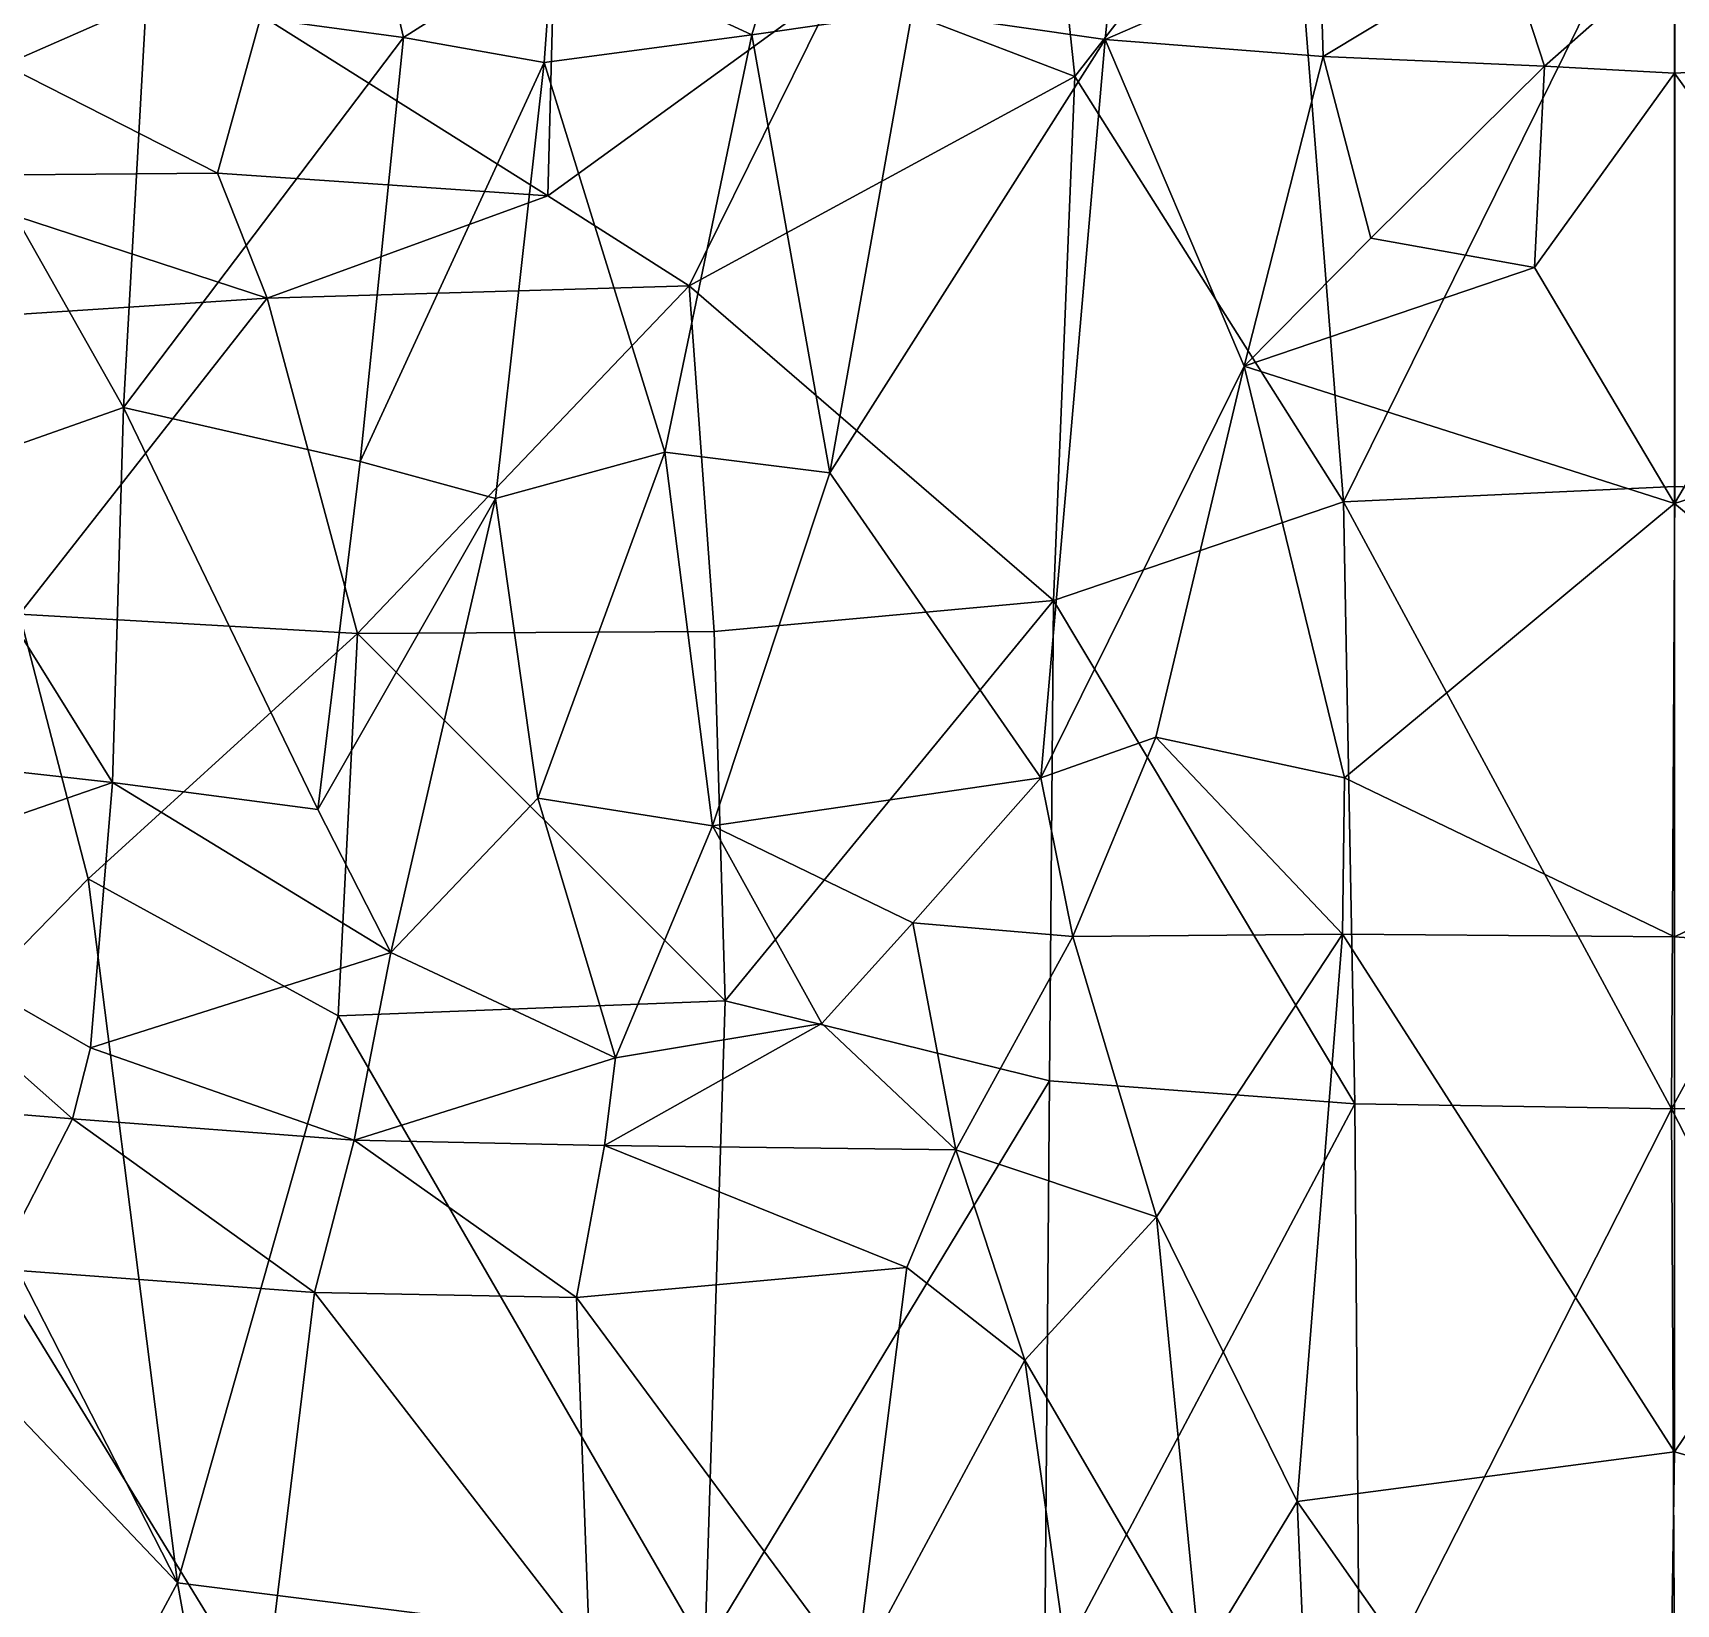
# Model space of a CAD drawing. Extents: x -4.77 to 4.77, y -2.48 to 3.3.
# Drawn here: x -0.3335 to 0.0001, y 0.6342 to 0.9531 of the extents above; entities that cross this region are included whole.
import ezdxf

# ---------------------------------------------------------------- set-up
doc = ezdxf.new("R2010")
doc.units = 0

msp = doc.modelspace()

# ---------------------------------------------------------------- linework, layer by layer
for points in [[(-0.12194, 0.9443, -1.21032), (-0.17017, 0.96276, -1.24274), (-0.12918, 1.0125, -1.25087)], [(-0.12194, 0.9443, 1.21032), (-0.12918, 1.0125, 1.25087), (-0.17017, 0.96276, 1.24274)], [(-0.12194, 0.9443, -1.21032), (-0.12918, 1.0125, -1.25087), (-0.07864, 0.99987, -1.20808)], [(-0.12194, 0.9443, 1.21032), (-0.07864, 0.99987, 1.20808), (-0.12918, 1.0125, 1.25087)], [(-0.12194, 0.9443, -1.21032), (-0.07864, 0.99987, -1.20808), (-0.06743, 0.85795, -1.2111)], [(-0.12194, 0.9443, 1.21032), (-0.06743, 0.85795, 1.2111), (-0.07864, 0.99987, 1.20808)], [(-0.06743, 0.85795, -1.2111), (-0.07864, 0.99987, -1.20808), (-0.00016, 0.99414, -1.20581)], [(-0.06743, 0.85795, 1.2111), (-0.00016, 0.99414, 1.20581), (-0.07864, 0.99987, 1.20808)], [(0.06653, 0.85823, -1.21109), (-0.00016, 0.99414, -1.20581), (0.07831, 0.99986, -1.20807)], [(0.06653, 0.85823, 1.21109), (0.07831, 0.99986, 1.20807), (-0.00016, 0.99414, 1.20581)], [(-0.06743, 0.85795, -1.2111), (-0.00016, 0.99414, -1.20581), (-0.00016, 0.86105, -1.21079)], [(-0.06743, 0.85795, 1.2111), (-0.00016, 0.86105, 1.21079), (-0.00016, 0.99414, 1.20581)], [(0.06653, 0.85823, -1.21109), (-0.00016, 0.86105, -1.21079), (-0.00016, 0.99414, -1.20581)], [(0.06653, 0.85823, 1.21109), (-0.00016, 0.99414, 1.20581), (-0.00016, 0.86105, 1.21079)], [(-0.31054, 0.95919, 0.85524), (-0.3647, 0.97333, 0.87402), (-0.35147, 0.94132, 0.83213)], [(-0.31054, 0.95919, -0.85524), (-0.35147, 0.94132, -0.83213), (-0.3647, 0.97333, -0.87402)], [(-0.26311, 0.97297, 0.87406), (-0.31054, 0.95919, 0.85524), (-0.25824, 0.95217, 0.83611)], [(-0.26311, 0.97297, -0.87406), (-0.25824, 0.95217, -0.83611), (-0.31054, 0.95919, -0.85524)], [(-0.22795, 0.97147, 0.86902), (-0.26311, 0.97297, 0.87406), (-0.25824, 0.95217, 0.83611)], [(-0.22795, 0.97147, -0.86902), (-0.25824, 0.95217, -0.83611), (-0.26311, 0.97297, -0.87406)], [(-0.22795, 0.97147, 0.86902), (-0.25824, 0.95217, 0.83611), (-0.22973, 0.94709, 0.83158)], [(-0.22795, 0.97147, -0.86902), (-0.22973, 0.94709, -0.83158), (-0.25824, 0.95217, -0.83611)], [(-0.22795, 0.97147, 0.86902), (-0.22973, 0.94709, 0.83158), (-0.18757, 0.9527, 0.84108)], [(-0.22795, 0.97147, -0.86902), (-0.18757, 0.9527, -0.84108), (-0.22973, 0.94709, -0.83158)], [(-0.22795, 0.97147, 0.86902), (-0.18757, 0.9527, 0.84108), (-0.18136, 0.97325, 0.87387)], [(-0.22795, 0.97147, -0.86902), (-0.18136, 0.97325, -0.87387), (-0.18757, 0.9527, -0.84108)], [(-0.15502, 0.95739, 0.85188), (-0.18136, 0.97325, 0.87387), (-0.18757, 0.9527, 0.84108)], [(-0.15502, 0.95739, -0.85188), (-0.18757, 0.9527, -0.84108), (-0.18136, 0.97325, -0.87387)], [(-0.11384, 0.97158, 0.87053), (-0.15502, 0.95739, 0.85188), (-0.11582, 0.95175, 0.83904)], [(-0.11384, 0.97158, -0.87053), (-0.11582, 0.95175, -0.83904), (-0.15502, 0.95739, -0.85188)], [(-0.0722, 0.9707, 0.8676), (-0.11384, 0.97158, 0.87053), (-0.11582, 0.95175, 0.83904)], [(-0.0722, 0.9707, -0.8676), (-0.11582, 0.95175, -0.83904), (-0.11384, 0.97158, -0.87053)], [(-0.0722, 0.9707, 0.8676), (-0.11582, 0.95175, 0.83904), (-0.07155, 0.94834, 0.83455)], [(-0.0722, 0.9707, -0.8676), (-0.07155, 0.94834, -0.83455), (-0.11582, 0.95175, -0.83904)], [(-0.07155, 0.94834, 0.83455), (-0.03455, 0.97063, 0.86795), (-0.0722, 0.9707, 0.8676)], [(-0.07155, 0.94834, -0.83455), (-0.0722, 0.9707, -0.8676), (-0.03455, 0.97063, -0.86795)], [(-0.07155, 0.94834, 0.83455), (-0.02657, 0.94639, 0.83376), (-0.03455, 0.97063, 0.86795)], [(-0.07155, 0.94834, -0.83455), (-0.03455, 0.97063, -0.86795), (-0.02657, 0.94639, -0.83376)], [(-0.02657, 0.94639, 0.83376), (-0.00023, 0.96966, 0.86459), (-0.03455, 0.97063, 0.86795)], [(-0.02657, 0.94639, -0.83376), (-0.03455, 0.97063, -0.86795), (-0.00023, 0.96966, -0.86459)], [(-0.02657, 0.94639, 0.83376), (-0.00023, 0.94494, 0.83283), (-0.00023, 0.96966, 0.86459)], [(-0.02657, 0.94639, -0.83376), (-0.00023, 0.96966, -0.86459), (-0.00023, 0.94494, -0.83283)], [(-0.00023, 0.96966, 0.86459), (0.02611, 0.94638, 0.83376), (0.03408, 0.97063, 0.86796)], [(-0.00023, 0.96966, -0.86459), (0.03408, 0.97063, -0.86796), (0.02611, 0.94638, -0.83376)], [(-0.00023, 0.96966, 0.86459), (-0.00023, 0.94494, 0.83283), (0.02611, 0.94638, 0.83376)], [(-0.00023, 0.96966, -0.86459), (0.02611, 0.94638, -0.83376), (-0.00023, 0.94494, -0.83283)], [(-0.28718, 0.95665, -1.13322), (-0.22789, 0.96129, -1.20868), (-0.22898, 0.92006, -1.207)], [(-0.28718, 0.95665, 1.13322), (-0.22898, 0.92006, 1.207), (-0.22789, 0.96129, 1.20868)], [(-0.22789, 0.96129, -1.20868), (-0.17017, 0.96276, -1.24274), (-0.22898, 0.92006, -1.207)], [(-0.17017, 0.96276, -1.24274), (-0.20025, 0.90178, -1.19905), (-0.22898, 0.92006, -1.207)], [(-0.22789, 0.96129, 1.20868), (-0.22898, 0.92006, 1.207), (-0.17017, 0.96276, 1.24274)], [(-0.17017, 0.96276, 1.24274), (-0.22898, 0.92006, 1.207), (-0.20025, 0.90178, 1.19905)], [(-0.17017, 0.96276, -1.24274), (-0.12194, 0.9443, -1.21032), (-0.20025, 0.90178, -1.19905)], [(-0.17017, 0.96276, 1.24274), (-0.20025, 0.90178, 1.19905), (-0.12194, 0.9443, 1.21032)], [(-0.36111, 0.95773, -1.03423), (-0.296, 0.92462, -1.13487), (-0.36193, 0.9241, -1.03697)], [(-0.36111, 0.95773, 1.03423), (-0.36193, 0.9241, 1.03697), (-0.296, 0.92462, 1.13487)], [(-0.36111, 0.95773, -1.03423), (-0.28718, 0.95665, -1.13322), (-0.296, 0.92462, -1.13487)], [(-0.36111, 0.95773, 1.03423), (-0.296, 0.92462, 1.13487), (-0.28718, 0.95665, 1.13322)], [(-0.31511, 0.87704, 0.87142), (-0.31054, 0.95919, 0.85524), (-0.35147, 0.94132, 0.83213)], [(-0.31511, 0.87704, -0.87142), (-0.35147, 0.94132, -0.83213), (-0.31054, 0.95919, -0.85524)], [(-0.25824, 0.95217, 0.83611), (-0.31054, 0.95919, 0.85524), (-0.31511, 0.87704, 0.87142)], [(-0.25824, 0.95217, -0.83611), (-0.31511, 0.87704, -0.87142), (-0.31054, 0.95919, -0.85524)], [(-0.28718, 0.95665, -1.13322), (-0.22898, 0.92006, -1.207), (-0.296, 0.92462, -1.13487)], [(-0.28718, 0.95665, 1.13322), (-0.296, 0.92462, 1.13487), (-0.22898, 0.92006, 1.207)], [(-0.17167, 0.86384, 0.86885), (-0.15502, 0.95739, 0.85188), (-0.18757, 0.9527, 0.84108)], [(-0.17167, 0.86384, -0.86885), (-0.18757, 0.9527, -0.84108), (-0.15502, 0.95739, -0.85188)], [(-0.17167, 0.86384, 0.86885), (-0.11582, 0.95175, 0.83904), (-0.15502, 0.95739, 0.85188)], [(-0.17167, 0.86384, -0.86885), (-0.15502, 0.95739, -0.85188), (-0.11582, 0.95175, -0.83904)], [(-0.25824, 0.95217, 0.83611), (-0.31511, 0.87704, 0.87142), (-0.26706, 0.86609, 0.84828)], [(-0.25824, 0.95217, -0.83611), (-0.26706, 0.86609, -0.84828), (-0.31511, 0.87704, -0.87142)], [(-0.26706, 0.86609, 0.84828), (-0.22973, 0.94709, 0.83158), (-0.25824, 0.95217, 0.83611)], [(-0.26706, 0.86609, -0.84828), (-0.25824, 0.95217, -0.83611), (-0.22973, 0.94709, -0.83158)], [(-0.20523, 0.868, 0.85208), (-0.18757, 0.9527, 0.84108), (-0.22973, 0.94709, 0.83158)], [(-0.20523, 0.868, -0.85208), (-0.22973, 0.94709, -0.83158), (-0.18757, 0.9527, -0.84108)], [(-0.17167, 0.86384, 0.86885), (-0.18757, 0.9527, 0.84108), (-0.20523, 0.868, 0.85208)], [(-0.17167, 0.86384, -0.86885), (-0.20523, 0.868, -0.85208), (-0.18757, 0.9527, -0.84108)], [(-0.17167, 0.86384, 0.86885), (-0.12886, 0.80191, 0.83534), (-0.11582, 0.95175, 0.83904)], [(-0.17167, 0.86384, -0.86885), (-0.11582, 0.95175, -0.83904), (-0.12886, 0.80191, -0.83534)], [(-0.08759, 0.88548, 0.82723), (-0.11582, 0.95175, 0.83904), (-0.12886, 0.80191, 0.83534)], [(-0.08759, 0.88548, -0.82723), (-0.12886, 0.80191, -0.83534), (-0.11582, 0.95175, -0.83904)], [(-0.08759, 0.88548, 0.82723), (-0.07155, 0.94834, 0.83455), (-0.11582, 0.95175, 0.83904)], [(-0.08759, 0.88548, -0.82723), (-0.11582, 0.95175, -0.83904), (-0.07155, 0.94834, -0.83455)], [(-0.08759, 0.88548, 0.82723), (-0.06185, 0.91147, 0.82872), (-0.07155, 0.94834, 0.83455)], [(-0.08759, 0.88548, -0.82723), (-0.07155, 0.94834, -0.83455), (-0.06185, 0.91147, -0.82872)], [(-0.06185, 0.91147, 0.82872), (-0.02657, 0.94639, 0.83376), (-0.07155, 0.94834, 0.83455)], [(-0.06185, 0.91147, -0.82872), (-0.07155, 0.94834, -0.83455), (-0.02657, 0.94639, -0.83376)], [(-0.26706, 0.86609, 0.84828), (-0.23956, 0.85858, 0.82334), (-0.22973, 0.94709, 0.83158)], [(-0.26706, 0.86609, -0.84828), (-0.22973, 0.94709, -0.83158), (-0.23956, 0.85858, -0.82334)], [(-0.20523, 0.868, 0.85208), (-0.22973, 0.94709, 0.83158), (-0.23956, 0.85858, 0.82334)], [(-0.20523, 0.868, -0.85208), (-0.23956, 0.85858, -0.82334), (-0.22973, 0.94709, -0.83158)], [(-0.20025, 0.90178, -1.19905), (-0.12194, 0.9443, -1.21032), (-0.12631, 0.83788, -1.21113)], [(-0.20025, 0.90178, 1.19905), (-0.12631, 0.83788, 1.21113), (-0.12194, 0.9443, 1.21032)], [(-0.12194, 0.9443, -1.21032), (-0.06743, 0.85795, -1.2111), (-0.12631, 0.83788, -1.21113)], [(-0.12194, 0.9443, 1.21032), (-0.12631, 0.83788, 1.21113), (-0.06743, 0.85795, 1.2111)], [(-0.06185, 0.91147, 0.82872), (-0.02864, 0.9055, 0.82856), (-0.02657, 0.94639, 0.83376)], [(-0.06185, 0.91147, -0.82872), (-0.02657, 0.94639, -0.83376), (-0.02864, 0.9055, -0.82856)], [(-0.02864, 0.9055, 0.82856), (-0.00023, 0.94494, 0.83283), (-0.02657, 0.94639, 0.83376)], [(-0.02864, 0.9055, -0.82856), (-0.02657, 0.94639, -0.83376), (-0.00023, 0.94494, -0.83283)], [(-0.02864, 0.9055, 0.82856), (-0.00023, 0.85761, 0.82606), (-0.00023, 0.94494, 0.83283)], [(-0.02864, 0.9055, -0.82856), (-0.00023, 0.94494, -0.83283), (-0.00023, 0.85761, -0.82606)], [(0.02818, 0.9055, 0.82856), (0.02611, 0.94638, 0.83376), (-0.00023, 0.94494, 0.83283)], [(0.02818, 0.9055, -0.82856), (-0.00023, 0.94494, -0.83283), (0.02611, 0.94638, -0.83376)], [(0.02818, 0.9055, 0.82856), (-0.00023, 0.94494, 0.83283), (-0.00023, 0.85761, 0.82606)], [(0.02818, 0.9055, -0.82856), (-0.00023, 0.85761, -0.82606), (-0.00023, 0.94494, -0.83283)], [(-0.31511, 0.87704, 0.87142), (-0.35147, 0.94132, 0.83213), (-0.35586, 0.8627, 0.84711)], [(-0.31511, 0.87704, -0.87142), (-0.35586, 0.8627, -0.84711), (-0.35147, 0.94132, -0.83213)], [(-0.36193, 0.9241, -1.03697), (-0.296, 0.92462, -1.13487), (-0.28592, 0.8993, -1.11543)], [(-0.36193, 0.9241, 1.03697), (-0.28592, 0.8993, 1.11543), (-0.296, 0.92462, 1.13487)], [(-0.22898, 0.92006, -1.207), (-0.28592, 0.8993, -1.11543), (-0.296, 0.92462, -1.13487)], [(-0.22898, 0.92006, 1.207), (-0.296, 0.92462, 1.13487), (-0.28592, 0.8993, 1.11543)], [(-0.36193, 0.9241, -1.03697), (-0.28592, 0.8993, -1.11543), (-0.35049, 0.8951, -0.99757)], [(-0.36193, 0.9241, 1.03697), (-0.35049, 0.8951, 0.99757), (-0.28592, 0.8993, 1.11543)], [(-0.22898, 0.92006, -1.207), (-0.20025, 0.90178, -1.19905), (-0.28592, 0.8993, -1.11543)], [(-0.22898, 0.92006, 1.207), (-0.28592, 0.8993, 1.11543), (-0.20025, 0.90178, 1.19905)], [(-0.08759, 0.88548, 0.82723), (-0.02864, 0.9055, 0.82856), (-0.06185, 0.91147, 0.82872)], [(-0.08759, 0.88548, -0.82723), (-0.06185, 0.91147, -0.82872), (-0.02864, 0.9055, -0.82856)], [(-0.08759, 0.88548, 0.82723), (-0.00023, 0.85761, 0.82606), (-0.02864, 0.9055, 0.82856)], [(-0.08759, 0.88548, -0.82723), (-0.02864, 0.9055, -0.82856), (-0.00023, 0.85761, -0.82606)], [(0.02818, 0.9055, 0.82856), (-0.00023, 0.85761, 0.82606), (0.08712, 0.88548, 0.82723)], [(0.02818, 0.9055, -0.82856), (0.08712, 0.88548, -0.82723), (-0.00023, 0.85761, -0.82606)], [(-0.20025, 0.90178, -1.19905), (-0.26762, 0.83118, -1.1034), (-0.28592, 0.8993, -1.11543)], [(-0.20025, 0.90178, 1.19905), (-0.28592, 0.8993, 1.11543), (-0.26762, 0.83118, 1.1034)], [(-0.20025, 0.90178, -1.19905), (-0.19521, 0.83162, -1.19765), (-0.26762, 0.83118, -1.1034)], [(-0.20025, 0.90178, 1.19905), (-0.26762, 0.83118, 1.1034), (-0.19521, 0.83162, 1.19765)], [(-0.20025, 0.90178, -1.19905), (-0.12631, 0.83788, -1.21113), (-0.19521, 0.83162, -1.19765)], [(-0.20025, 0.90178, 1.19905), (-0.19521, 0.83162, 1.19765), (-0.12631, 0.83788, 1.21113)], [(-0.33624, 0.83512, -1.00921), (-0.35049, 0.8951, -0.99757), (-0.28592, 0.8993, -1.11543)], [(-0.33624, 0.83512, 1.00921), (-0.28592, 0.8993, 1.11543), (-0.35049, 0.8951, 0.99757)], [(-0.33624, 0.83512, -1.00921), (-0.28592, 0.8993, -1.11543), (-0.26762, 0.83118, -1.1034)], [(-0.33624, 0.83512, 1.00921), (-0.26762, 0.83118, 1.1034), (-0.28592, 0.8993, 1.11543)], [(-0.08759, 0.88548, 0.82723), (-0.12886, 0.80191, 0.83534), (-0.10551, 0.81017, 0.82483)], [(-0.08759, 0.88548, -0.82723), (-0.10551, 0.81017, -0.82483), (-0.12886, 0.80191, -0.83534)], [(-0.06718, 0.8019, 0.82304), (-0.08759, 0.88548, 0.82723), (-0.10551, 0.81017, 0.82483)], [(-0.06718, 0.8019, -0.82304), (-0.10551, 0.81017, -0.82483), (-0.08759, 0.88548, -0.82723)], [(-0.06718, 0.8019, 0.82304), (-0.00023, 0.85761, 0.82606), (-0.08759, 0.88548, 0.82723)], [(-0.06718, 0.8019, -0.82304), (-0.08759, 0.88548, -0.82723), (-0.00023, 0.85761, -0.82606)], [(0.06671, 0.80189, 0.82305), (0.08712, 0.88548, 0.82723), (-0.00023, 0.85761, 0.82606)], [(0.06671, 0.80189, -0.82305), (-0.00023, 0.85761, -0.82606), (0.08712, 0.88548, -0.82723)], [(-0.31735, 0.80097, 0.88728), (-0.31511, 0.87704, 0.87142), (-0.35586, 0.8627, 0.84711)], [(-0.31735, 0.80097, -0.88728), (-0.35586, 0.8627, -0.84711), (-0.31511, 0.87704, -0.87142)], [(-0.27567, 0.79545, 0.86767), (-0.31511, 0.87704, 0.87142), (-0.31735, 0.80097, 0.88728)], [(-0.27567, 0.79545, -0.86767), (-0.31735, 0.80097, -0.88728), (-0.31511, 0.87704, -0.87142)], [(-0.27567, 0.79545, 0.86767), (-0.26706, 0.86609, 0.84828), (-0.31511, 0.87704, 0.87142)], [(-0.27567, 0.79545, -0.86767), (-0.31511, 0.87704, -0.87142), (-0.26706, 0.86609, -0.84828)], [(-0.23102, 0.79776, 0.86543), (-0.20523, 0.868, 0.85208), (-0.23956, 0.85858, 0.82334)], [(-0.23102, 0.79776, -0.86543), (-0.23956, 0.85858, -0.82334), (-0.20523, 0.868, -0.85208)], [(-0.1955, 0.79214, 0.88383), (-0.20523, 0.868, 0.85208), (-0.23102, 0.79776, 0.86543)], [(-0.1955, 0.79214, -0.88383), (-0.23102, 0.79776, -0.86543), (-0.20523, 0.868, -0.85208)], [(-0.1955, 0.79214, 0.88383), (-0.17167, 0.86384, 0.86885), (-0.20523, 0.868, 0.85208)], [(-0.1955, 0.79214, -0.88383), (-0.20523, 0.868, -0.85208), (-0.17167, 0.86384, -0.86885)], [(-0.27567, 0.79545, 0.86767), (-0.23956, 0.85858, 0.82334), (-0.26706, 0.86609, 0.84828)], [(-0.27567, 0.79545, -0.86767), (-0.26706, 0.86609, -0.84828), (-0.23956, 0.85858, -0.82334)], [(-0.31735, 0.80097, 0.88728), (-0.35586, 0.8627, 0.84711), (-0.35743, 0.80541, 0.86354)], [(-0.31735, 0.80097, -0.88728), (-0.35743, 0.80541, -0.86354), (-0.35586, 0.8627, -0.84711)], [(-0.12886, 0.80191, 0.83534), (-0.17167, 0.86384, 0.86885), (-0.1955, 0.79214, 0.88383)], [(-0.12886, 0.80191, -0.83534), (-0.1955, 0.79214, -0.88383), (-0.17167, 0.86384, -0.86885)], [(-0.00084, 0.73469, -1.21229), (-0.06743, 0.85795, -1.2111), (-0.00016, 0.86105, -1.21079)], [(-0.00084, 0.73469, 1.21229), (-0.00016, 0.86105, 1.21079), (-0.06743, 0.85795, 1.2111)], [(-0.00084, 0.73469, -1.21229), (-0.00016, 0.86105, -1.21079), (0.06653, 0.85823, -1.21109)], [(-0.00084, 0.73469, 1.21229), (0.06653, 0.85823, 1.21109), (-0.00016, 0.86105, 1.21079)], [(-0.27567, 0.79545, 0.86767), (-0.26082, 0.76641, 0.86776), (-0.23956, 0.85858, 0.82334)], [(-0.27567, 0.79545, -0.86767), (-0.23956, 0.85858, -0.82334), (-0.26082, 0.76641, -0.86776)], [(-0.23102, 0.79776, 0.86543), (-0.23956, 0.85858, 0.82334), (-0.26082, 0.76641, 0.86776)], [(-0.23102, 0.79776, -0.86543), (-0.26082, 0.76641, -0.86776), (-0.23956, 0.85858, -0.82334)], [(-0.06511, 0.73573, -1.21249), (-0.12631, 0.83788, -1.21113), (-0.06743, 0.85795, -1.2111)], [(-0.06511, 0.73573, 1.21249), (-0.06743, 0.85795, 1.2111), (-0.12631, 0.83788, 1.21113)], [(-0.00084, 0.73469, -1.21229), (-0.06511, 0.73573, -1.21249), (-0.06743, 0.85795, -1.2111)], [(-0.00084, 0.73469, 1.21229), (-0.06743, 0.85795, 1.2111), (-0.06511, 0.73573, 1.21249)], [(-0.06718, 0.8019, 0.82304), (-0.00024, 0.7696, 0.82076), (-0.00023, 0.85761, 0.82606)], [(-0.06718, 0.8019, -0.82304), (-0.00023, 0.85761, -0.82606), (-0.00024, 0.7696, -0.82076)], [(-0.00084, 0.73469, -1.21229), (0.06653, 0.85823, -1.21109), (0.06356, 0.73484, -1.21249)], [(-0.00084, 0.73469, 1.21229), (0.06356, 0.73484, 1.21249), (0.06653, 0.85823, 1.21109)], [(-0.00024, 0.7696, 0.82076), (0.06671, 0.80189, 0.82305), (-0.00023, 0.85761, 0.82606)], [(-0.00024, 0.7696, -0.82076), (-0.00023, 0.85761, -0.82606), (0.06671, 0.80189, -0.82305)], [(-0.19294, 0.75662, -1.19988), (-0.19521, 0.83162, -1.19765), (-0.12631, 0.83788, -1.21113)], [(-0.19294, 0.75662, 1.19988), (-0.12631, 0.83788, 1.21113), (-0.19521, 0.83162, 1.19765)], [(-0.19294, 0.75662, -1.19988), (-0.12631, 0.83788, -1.21113), (-0.1271, 0.74041, -1.21206)], [(-0.19294, 0.75662, 1.19988), (-0.1271, 0.74041, 1.21206), (-0.12631, 0.83788, 1.21113)], [(-0.06511, 0.73573, -1.21249), (-0.1271, 0.74041, -1.21206), (-0.12631, 0.83788, -1.21113)], [(-0.06511, 0.73573, 1.21249), (-0.12631, 0.83788, 1.21113), (-0.1271, 0.74041, 1.21206)], [(-0.33624, 0.83512, -1.00921), (-0.32226, 0.7814, -1.0285), (-0.35838, 0.74445, -0.97881)], [(-0.33624, 0.83512, 1.00921), (-0.35838, 0.74445, 0.97881), (-0.32226, 0.7814, 1.0285)], [(-0.26762, 0.83118, -1.1034), (-0.32226, 0.7814, -1.0285), (-0.33624, 0.83512, -1.00921)], [(-0.26762, 0.83118, 1.1034), (-0.33624, 0.83512, 1.00921), (-0.32226, 0.7814, 1.0285)], [(-0.26762, 0.83118, -1.1034), (-0.27154, 0.75358, -1.09806), (-0.32226, 0.7814, -1.0285)], [(-0.26762, 0.83118, 1.1034), (-0.32226, 0.7814, 1.0285), (-0.27154, 0.75358, 1.09806)], [(-0.19294, 0.75662, -1.19988), (-0.27154, 0.75358, -1.09806), (-0.26762, 0.83118, -1.1034)], [(-0.19294, 0.75662, 1.19988), (-0.26762, 0.83118, 1.1034), (-0.27154, 0.75358, 1.09806)], [(-0.19294, 0.75662, -1.19988), (-0.26762, 0.83118, -1.1034), (-0.19521, 0.83162, -1.19765)], [(-0.19294, 0.75662, 1.19988), (-0.19521, 0.83162, 1.19765), (-0.26762, 0.83118, 1.1034)], [(-0.12238, 0.7697, 0.85777), (-0.10551, 0.81017, 0.82483), (-0.12886, 0.80191, 0.83534)], [(-0.12238, 0.7697, -0.85777), (-0.12886, 0.80191, -0.83534), (-0.10551, 0.81017, -0.82483)], [(-0.10551, 0.81017, 0.82483), (-0.12238, 0.7697, 0.85777), (-0.0676, 0.77016, 0.82666)], [(-0.10551, 0.81017, -0.82483), (-0.0676, 0.77016, -0.82666), (-0.12238, 0.7697, -0.85777)], [(-0.10551, 0.81017, 0.82483), (-0.0676, 0.77016, 0.82666), (-0.06718, 0.8019, 0.82304)], [(-0.10551, 0.81017, -0.82483), (-0.06718, 0.8019, -0.82304), (-0.0676, 0.77016, -0.82666)], [(-0.37865, 0.77977, 0.85742), (-0.31735, 0.80097, 0.88728), (-0.35743, 0.80541, 0.86354)], [(-0.37865, 0.77977, -0.85742), (-0.35743, 0.80541, -0.86354), (-0.31735, 0.80097, -0.88728)], [(-0.37865, 0.77977, 0.85742), (-0.32183, 0.74705, 0.89851), (-0.31735, 0.80097, 0.88728)], [(-0.37865, 0.77977, -0.85742), (-0.31735, 0.80097, -0.88728), (-0.32183, 0.74705, -0.89851)], [(-0.26082, 0.76641, 0.86776), (-0.31735, 0.80097, 0.88728), (-0.32183, 0.74705, 0.89851)], [(-0.26082, 0.76641, -0.86776), (-0.32183, 0.74705, -0.89851), (-0.31735, 0.80097, -0.88728)], [(-0.26082, 0.76641, 0.86776), (-0.27567, 0.79545, 0.86767), (-0.31735, 0.80097, 0.88728)], [(-0.26082, 0.76641, -0.86776), (-0.31735, 0.80097, -0.88728), (-0.27567, 0.79545, -0.86767)], [(-0.12886, 0.80191, 0.83534), (-0.1955, 0.79214, 0.88383), (-0.15488, 0.77248, 0.86694)], [(-0.12886, 0.80191, -0.83534), (-0.15488, 0.77248, -0.86694), (-0.1955, 0.79214, -0.88383)], [(-0.12238, 0.7697, 0.85777), (-0.12886, 0.80191, 0.83534), (-0.15488, 0.77248, 0.86694)], [(-0.12238, 0.7697, -0.85777), (-0.15488, 0.77248, -0.86694), (-0.12886, 0.80191, -0.83534)], [(-0.06718, 0.8019, 0.82304), (-0.0676, 0.77016, 0.82666), (-0.00024, 0.7696, 0.82076)], [(-0.06718, 0.8019, -0.82304), (-0.00024, 0.7696, -0.82076), (-0.0676, 0.77016, -0.82666)], [(-0.00024, 0.7696, 0.82076), (0.06713, 0.76495, 0.82809), (0.06671, 0.80189, 0.82305)], [(-0.00024, 0.7696, -0.82076), (0.06671, 0.80189, -0.82305), (0.06713, 0.76495, -0.82809)], [(-0.23102, 0.79776, 0.86543), (-0.26082, 0.76641, 0.86776), (-0.21523, 0.74505, 0.89477)], [(-0.23102, 0.79776, -0.86543), (-0.21523, 0.74505, -0.89477), (-0.26082, 0.76641, -0.86776)], [(-0.23102, 0.79776, 0.86543), (-0.21523, 0.74505, 0.89477), (-0.1955, 0.79214, 0.88383)], [(-0.23102, 0.79776, -0.86543), (-0.1955, 0.79214, -0.88383), (-0.21523, 0.74505, -0.89477)], [(-0.17336, 0.75204, 0.8826), (-0.1955, 0.79214, 0.88383), (-0.21523, 0.74505, 0.89477)], [(-0.17336, 0.75204, -0.8826), (-0.21523, 0.74505, -0.89477), (-0.1955, 0.79214, -0.88383)], [(-0.17336, 0.75204, 0.8826), (-0.15488, 0.77248, 0.86694), (-0.1955, 0.79214, 0.88383)], [(-0.17336, 0.75204, -0.8826), (-0.1955, 0.79214, -0.88383), (-0.15488, 0.77248, -0.86694)], [(-0.30416, 0.63851, -1.05347), (-0.35838, 0.74445, -0.97881), (-0.32226, 0.7814, -1.0285)], [(-0.30416, 0.63851, 1.05347), (-0.32226, 0.7814, 1.0285), (-0.35838, 0.74445, 0.97881)], [(-0.30416, 0.63851, -1.05347), (-0.32226, 0.7814, -1.0285), (-0.27154, 0.75358, -1.09806)], [(-0.30416, 0.63851, 1.05347), (-0.27154, 0.75358, 1.09806), (-0.32226, 0.7814, 1.0285)], [(-0.32548, 0.73267, 0.90588), (-0.37865, 0.77977, 0.85742), (-0.41468, 0.73998, 0.90102)], [(-0.32548, 0.73267, -0.90588), (-0.41468, 0.73998, -0.90102), (-0.37865, 0.77977, -0.85742)], [(-0.32548, 0.73267, 0.90588), (-0.32183, 0.74705, 0.89851), (-0.37865, 0.77977, 0.85742)], [(-0.32548, 0.73267, -0.90588), (-0.37865, 0.77977, -0.85742), (-0.32183, 0.74705, -0.89851)], [(-0.14614, 0.72637, 0.90253), (-0.15488, 0.77248, 0.86694), (-0.17336, 0.75204, 0.8826)], [(-0.14614, 0.72637, -0.90253), (-0.17336, 0.75204, -0.8826), (-0.15488, 0.77248, -0.86694)], [(-0.14614, 0.72637, 0.90253), (-0.12238, 0.7697, 0.85777), (-0.15488, 0.77248, 0.86694)], [(-0.14614, 0.72637, -0.90253), (-0.15488, 0.77248, -0.86694), (-0.12238, 0.7697, -0.85777)], [(-0.12238, 0.7697, 0.85777), (-0.14614, 0.72637, 0.90253), (-0.10537, 0.71275, 0.88498)], [(-0.12238, 0.7697, -0.85777), (-0.10537, 0.71275, -0.88498), (-0.14614, 0.72637, -0.90253)], [(-0.12238, 0.7697, 0.85777), (-0.10537, 0.71275, 0.88498), (-0.0676, 0.77016, 0.82666)], [(-0.12238, 0.7697, -0.85777), (-0.0676, 0.77016, -0.82666), (-0.10537, 0.71275, -0.88498)], [(-0.07682, 0.655, 0.83243), (-0.0676, 0.77016, 0.82666), (-0.10537, 0.71275, 0.88498)], [(-0.07682, 0.655, -0.83243), (-0.10537, 0.71275, -0.88498), (-0.0676, 0.77016, -0.82666)], [(-0.00024, 0.66508, 0.81321), (-0.0676, 0.77016, 0.82666), (-0.07682, 0.655, 0.83243)], [(-0.00024, 0.66508, -0.81321), (-0.07682, 0.655, -0.83243), (-0.0676, 0.77016, -0.82666)], [(-0.00024, 0.66508, 0.81321), (-0.00024, 0.7696, 0.82076), (-0.0676, 0.77016, 0.82666)], [(-0.00024, 0.66508, -0.81321), (-0.0676, 0.77016, -0.82666), (-0.00024, 0.7696, -0.82076)], [(0.06713, 0.76495, 0.82809), (-0.00024, 0.7696, 0.82076), (-0.00024, 0.66508, 0.81321)], [(0.06713, 0.76495, -0.82809), (-0.00024, 0.66508, -0.81321), (-0.00024, 0.7696, -0.82076)], [(-0.26826, 0.72835, 0.90755), (-0.26082, 0.76641, 0.86776), (-0.32183, 0.74705, 0.89851)], [(-0.26826, 0.72835, -0.90755), (-0.32183, 0.74705, -0.89851), (-0.26082, 0.76641, -0.86776)], [(-0.26826, 0.72835, 0.90755), (-0.21523, 0.74505, 0.89477), (-0.26082, 0.76641, 0.86776)], [(-0.26826, 0.72835, -0.90755), (-0.26082, 0.76641, -0.86776), (-0.21523, 0.74505, -0.89477)], [(0.06713, 0.76495, 0.82809), (-0.00024, 0.66508, 0.81321), (0.07095, 0.645, 0.82601)], [(0.06713, 0.76495, -0.82809), (0.07095, 0.645, -0.82601), (-0.00024, 0.66508, -0.81321)], [(-0.19709, 0.62497, -1.19569), (-0.27154, 0.75358, -1.09806), (-0.19294, 0.75662, -1.19988)], [(-0.19709, 0.62497, 1.19569), (-0.19294, 0.75662, 1.19988), (-0.27154, 0.75358, 1.09806)], [(-0.1271, 0.74041, -1.21206), (-0.19709, 0.62497, -1.19569), (-0.19294, 0.75662, -1.19988)], [(-0.1271, 0.74041, 1.21206), (-0.19294, 0.75662, 1.19988), (-0.19709, 0.62497, 1.19569)], [(-0.19709, 0.62497, -1.19569), (-0.30416, 0.63851, -1.05347), (-0.27154, 0.75358, -1.09806)], [(-0.19709, 0.62497, 1.19569), (-0.27154, 0.75358, 1.09806), (-0.30416, 0.63851, 1.05347)], [(-0.17336, 0.75204, 0.8826), (-0.21748, 0.72726, 0.90679), (-0.14614, 0.72637, 0.90253)], [(-0.17336, 0.75204, 0.8826), (-0.21523, 0.74505, 0.89477), (-0.21748, 0.72726, 0.90679)], [(-0.17336, 0.75204, -0.8826), (-0.14614, 0.72637, -0.90253), (-0.21748, 0.72726, -0.90679)], [(-0.17336, 0.75204, -0.8826), (-0.21748, 0.72726, -0.90679), (-0.21523, 0.74505, -0.89477)], [(-0.30416, 0.63851, -1.05347), (-0.38279, 0.72108, -0.94691), (-0.35838, 0.74445, -0.97881)], [(-0.30416, 0.63851, 1.05347), (-0.35838, 0.74445, 0.97881), (-0.38279, 0.72108, 0.94691)], [(-0.26826, 0.72835, 0.90755), (-0.32183, 0.74705, 0.89851), (-0.32548, 0.73267, 0.90588)], [(-0.26826, 0.72835, -0.90755), (-0.32548, 0.73267, -0.90588), (-0.32183, 0.74705, -0.89851)], [(-0.26826, 0.72835, 0.90755), (-0.21748, 0.72726, 0.90679), (-0.21523, 0.74505, 0.89477)], [(-0.26826, 0.72835, -0.90755), (-0.21523, 0.74505, -0.89477), (-0.21748, 0.72726, -0.90679)], [(-0.34114, 0.70219, 0.9268), (-0.32548, 0.73267, 0.90588), (-0.41468, 0.73998, 0.90102)], [(-0.34114, 0.70219, -0.9268), (-0.41468, 0.73998, -0.90102), (-0.32548, 0.73267, -0.90588)], [(-0.1271, 0.74041, -1.21206), (-0.1281, 0.61689, -1.21057), (-0.19709, 0.62497, -1.19569)], [(-0.1271, 0.74041, 1.21206), (-0.19709, 0.62497, 1.19569), (-0.1281, 0.61689, 1.21057)], [(-0.1281, 0.61689, -1.21057), (-0.1271, 0.74041, -1.21206), (-0.06511, 0.73573, -1.21249)], [(-0.1281, 0.61689, 1.21057), (-0.06511, 0.73573, 1.21249), (-0.1271, 0.74041, 1.21206)], [(-0.1281, 0.61689, -1.21057), (-0.06511, 0.73573, -1.21249), (-0.06416, 0.61001, -1.21092)], [(-0.1281, 0.61689, 1.21057), (-0.06416, 0.61001, 1.21092), (-0.06511, 0.73573, 1.21249)], [(-0.00084, 0.73469, -1.21229), (-0.06416, 0.61001, -1.21092), (-0.06511, 0.73573, -1.21249)], [(-0.00084, 0.73469, 1.21229), (-0.06511, 0.73573, 1.21249), (-0.06416, 0.61001, 1.21092)], [(-0.00084, 0.73469, -1.21229), (-0.00017, 0.60783, -1.21066), (-0.06416, 0.61001, -1.21092)], [(-0.00084, 0.73469, 1.21229), (-0.06416, 0.61001, 1.21092), (-0.00017, 0.60783, 1.21066)], [(-0.00084, 0.73469, -1.21229), (0.06356, 0.73484, -1.21249), (0.06342, 0.60936, -1.2109)], [(-0.00084, 0.73469, 1.21229), (0.06342, 0.60936, 1.2109), (0.06356, 0.73484, 1.21249)], [(-0.00084, 0.73469, -1.21229), (0.06342, 0.60936, -1.2109), (-0.00017, 0.60783, -1.21066)], [(-0.00084, 0.73469, 1.21229), (-0.00017, 0.60783, 1.21066), (0.06342, 0.60936, 1.2109)], [(-0.27633, 0.69744, 0.92872), (-0.32548, 0.73267, 0.90588), (-0.34114, 0.70219, 0.9268)], [(-0.27633, 0.69744, -0.92872), (-0.34114, 0.70219, -0.9268), (-0.32548, 0.73267, -0.90588)], [(-0.27633, 0.69744, 0.92872), (-0.26826, 0.72835, 0.90755), (-0.32548, 0.73267, 0.90588)], [(-0.27633, 0.69744, -0.92872), (-0.32548, 0.73267, -0.90588), (-0.26826, 0.72835, -0.90755)], [(-0.22312, 0.6964, 0.92974), (-0.26826, 0.72835, 0.90755), (-0.27633, 0.69744, 0.92872)], [(-0.22312, 0.6964, -0.92974), (-0.27633, 0.69744, -0.92872), (-0.26826, 0.72835, -0.90755)], [(-0.22312, 0.6964, 0.92974), (-0.21748, 0.72726, 0.90679), (-0.26826, 0.72835, 0.90755)], [(-0.22312, 0.6964, -0.92974), (-0.26826, 0.72835, -0.90755), (-0.21748, 0.72726, -0.90679)], [(-0.15605, 0.70247, 0.92521), (-0.21748, 0.72726, 0.90679), (-0.22312, 0.6964, 0.92974)], [(-0.15605, 0.70247, -0.92521), (-0.22312, 0.6964, -0.92974), (-0.21748, 0.72726, -0.90679)], [(-0.15605, 0.70247, 0.92521), (-0.14614, 0.72637, 0.90253), (-0.21748, 0.72726, 0.90679)], [(-0.15605, 0.70247, -0.92521), (-0.21748, 0.72726, -0.90679), (-0.14614, 0.72637, -0.90253)], [(-0.14614, 0.72637, 0.90253), (-0.15605, 0.70247, 0.92521), (-0.13212, 0.68369, 0.92377)], [(-0.14614, 0.72637, -0.90253), (-0.13212, 0.68369, -0.92377), (-0.15605, 0.70247, -0.92521)], [(-0.14614, 0.72637, 0.90253), (-0.13212, 0.68369, 0.92377), (-0.10537, 0.71275, 0.88498)], [(-0.14614, 0.72637, -0.90253), (-0.10537, 0.71275, -0.88498), (-0.13212, 0.68369, -0.92377)], [(-0.30416, 0.63851, -1.05347), (-0.33905, 0.57353, -1.00785), (-0.38279, 0.72108, -0.94691)], [(-0.30416, 0.63851, 1.05347), (-0.38279, 0.72108, 0.94691), (-0.33905, 0.57353, 1.00785)], [(-0.09648, 0.62262, 0.86735), (-0.10537, 0.71275, 0.88498), (-0.13212, 0.68369, 0.92377)], [(-0.09648, 0.62262, -0.86735), (-0.13212, 0.68369, -0.92377), (-0.10537, 0.71275, -0.88498)], [(-0.07682, 0.655, 0.83243), (-0.10537, 0.71275, 0.88498), (-0.09648, 0.62262, 0.86735)], [(-0.07682, 0.655, -0.83243), (-0.09648, 0.62262, -0.86735), (-0.10537, 0.71275, -0.88498)], [(-0.34114, 0.70219, 0.9268), (-0.38043, 0.62979, 0.9207), (-0.28664, 0.61323, 0.92274)], [(-0.34114, 0.70219, -0.9268), (-0.28664, 0.61323, -0.92274), (-0.38043, 0.62979, -0.9207)], [(-0.34114, 0.70219, 0.9268), (-0.28664, 0.61323, 0.92274), (-0.27633, 0.69744, 0.92872)], [(-0.34114, 0.70219, -0.9268), (-0.27633, 0.69744, -0.92872), (-0.28664, 0.61323, -0.92274)], [(-0.22312, 0.6964, 0.92974), (-0.16647, 0.61983, 0.92625), (-0.15605, 0.70247, 0.92521)], [(-0.22312, 0.6964, -0.92974), (-0.15605, 0.70247, -0.92521), (-0.16647, 0.61983, -0.92625)], [(-0.16647, 0.61983, 0.92625), (-0.13212, 0.68369, 0.92377), (-0.15605, 0.70247, 0.92521)], [(-0.16647, 0.61983, -0.92625), (-0.15605, 0.70247, -0.92521), (-0.13212, 0.68369, -0.92377)], [(-0.22051, 0.62519, 0.9256), (-0.27633, 0.69744, 0.92872), (-0.28664, 0.61323, 0.92274)], [(-0.22051, 0.62519, -0.9256), (-0.28664, 0.61323, -0.92274), (-0.27633, 0.69744, -0.92872)], [(-0.22051, 0.62519, 0.9256), (-0.22312, 0.6964, 0.92974), (-0.27633, 0.69744, 0.92872)], [(-0.22051, 0.62519, -0.9256), (-0.27633, 0.69744, -0.92872), (-0.22312, 0.6964, -0.92974)], [(-0.22312, 0.6964, 0.92974), (-0.22051, 0.62519, 0.9256), (-0.16647, 0.61983, 0.92625)], [(-0.22312, 0.6964, -0.92974), (-0.16647, 0.61983, -0.92625), (-0.22051, 0.62519, -0.9256)], [(-0.16647, 0.61983, 0.92625), (-0.1185, 0.58698, 0.90918), (-0.13212, 0.68369, 0.92377)], [(-0.16647, 0.61983, -0.92625), (-0.13212, 0.68369, -0.92377), (-0.1185, 0.58698, -0.90918)], [(-0.09648, 0.62262, 0.86735), (-0.13212, 0.68369, 0.92377), (-0.1185, 0.58698, 0.90918)], [(-0.09648, 0.62262, -0.86735), (-0.1185, 0.58698, -0.90918), (-0.13212, 0.68369, -0.92377)], [(-0.00194, 0.54833, 0.80325), (-0.00024, 0.66508, 0.81321), (-0.07682, 0.655, 0.83243)], [(-0.00194, 0.54833, -0.80325), (-0.07682, 0.655, -0.83243), (-0.00024, 0.66508, -0.81321)], [(-0.00194, 0.54833, 0.80325), (0.07095, 0.645, 0.82601), (-0.00024, 0.66508, 0.81321)], [(-0.00194, 0.54833, -0.80325), (-0.00024, 0.66508, -0.81321), (0.07095, 0.645, -0.82601)], [(-0.09648, 0.62262, 0.86735), (-0.07202, 0.54473, 0.81801), (-0.07682, 0.655, 0.83243)], [(-0.09648, 0.62262, -0.86735), (-0.07682, 0.655, -0.83243), (-0.07202, 0.54473, -0.81801)], [(-0.00194, 0.54833, 0.80325), (-0.07682, 0.655, 0.83243), (-0.07202, 0.54473, 0.81801)], [(-0.00194, 0.54833, -0.80325), (-0.07202, 0.54473, -0.81801), (-0.07682, 0.655, -0.83243)], [(-0.00194, 0.54833, 0.80325), (0.06441, 0.53314, 0.81072), (0.07095, 0.645, 0.82601)], [(-0.00194, 0.54833, -0.80325), (0.07095, 0.645, -0.82601), (0.06441, 0.53314, -0.81072)], [(-0.27885, 0.49805, -1.08812), (-0.33905, 0.57353, -1.00785), (-0.30416, 0.63851, -1.05347)], [(-0.27885, 0.49805, 1.08812), (-0.30416, 0.63851, 1.05347), (-0.33905, 0.57353, 1.00785)], [(-0.27885, 0.49805, -1.08812), (-0.30416, 0.63851, -1.05347), (-0.19709, 0.62497, -1.19569)], [(-0.27885, 0.49805, 1.08812), (-0.19709, 0.62497, 1.19569), (-0.30416, 0.63851, 1.05347)]]:
    msp.add_3dface(points)

doc.saveas('drawing.dxf')
